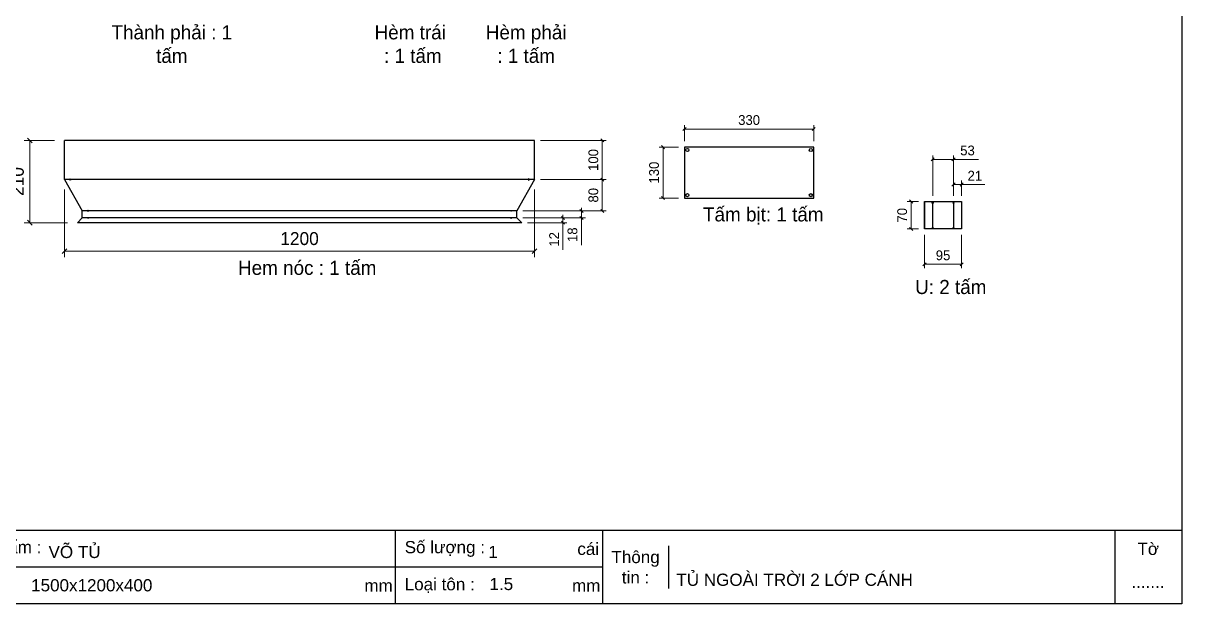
# Model space of a CAD drawing. Header units: millimetres. Extents: x 0 to 4622, y 0 to 3268.
# Drawn here: x 1665 to 4622, y 0 to 1482 of the extents above; entities that cross this region are included whole.
import ezdxf

# ---------------------------------------------------------------- set-up
doc = ezdxf.new("R2010")
doc.units = ezdxf.units.MM
doc.layers.add('CNC', color=7, linetype='Continuous')
doc.layers.add('DIM', color=253, linetype='Continuous')
doc.styles.add('Arial', font='arial.ttf')
doc.dimstyles.new('Dim-25', dxfattribs={"dimtxt": 25, "dimasz": 8, "dimexe": 10, "dimexo": 15, "dimgap": 10, "dimtad": 1, "dimdec": 0, "dimtxsty": 'Standard', "dimblk": 'OBLIQUE', "dimcen": 10, "dimclrd": 5, "dimclre": 5, "dimclrt": 3, "dimazin": 3, "dimtfac": 1, "dimtdec": 0, "dimtmove": 0, "dimatfit": 3, "dimldrblk": 'OBLIQUE', "dimlwd": 9, "dimlwe": 9})
doc.dimstyles.new('Dim-33', dxfattribs={"dimtxt": 33, "dimasz": 12, "dimexe": 15, "dimexo": 25, "dimgap": 15, "dimtad": 1, "dimdec": 0, "dimtxsty": 'Standard', "dimblk": 'OBLIQUE', "dimcen": 10, "dimclrd": 5, "dimclre": 5, "dimclrt": 3, "dimazin": 3, "dimtfac": 1, "dimtdec": 0, "dimtmove": 0, "dimatfit": 3, "dimldrblk": 'OPEN30', "dimlwd": 9, "dimlwe": 9})

# ---------------------------------------------------------------- blocks, each defined once
blk = doc.blocks.new('*D18')
at = {"color": 0, "linetype": 'ByBlock', "lineweight": -2}
for p, q in [((1776, 905.9), (1764, 893.9)), ((2964, 893.9), (2976, 905.9))]:
    blk.add_line(p, q, dxfattribs=at)
at = {"layer": 'Defpoints', "color": 0, "transparency": 16777216}
for p in [(1770, 1082.6), (2970, 1082.6), (1770, 899.9)]:
    blk.add_point(p, dxfattribs=at)
at = {"layer": 'DIM', "color": 5, "lineweight": 9, "transparency": 16777216}
for p, q in [((1770, 1057.6), (1770, 884.9)), ((2970, 1057.6), (2970, 884.9)), ((2970, 899.9), (1770, 899.9))]:
    blk.add_line(p, q, dxfattribs=at)
at = {"layer": 'DIM', "color": 3, "transparency": 16777216, "insert": (2370, 931.8), "char_height": 33, "attachment_point": 5}
blk.add_mtext('1200', dxfattribs=at)
blk = doc.blocks.new('_Oblique')
at = {"color": 0, "linetype": 'ByBlock', "lineweight": -2}
blk.add_line((-0.5, -0.5), (0.5, 0.5), dxfattribs=at)
blk = doc.blocks.new('_Open30')
at = {"color": 0, "linetype": 'ByBlock', "lineweight": -2}
for p, q in [((-1, 0.27), (0, 0)), ((0, 0), (-1, -0.27)), ((0, 0), (-1, 0))]:
    blk.add_line(p, q, dxfattribs=at)
blk = doc.blocks.new('f3daunguoc')
at = {"layer": 'CNC', "color": 2, "lineweight": -3}
blk.add_circle((0, 0), 1.5, dxfattribs=at)
blk = doc.blocks.new('f2dauxuoi')
at = {"layer": 'CNC', "color": 2, "lineweight": -3}
blk.add_circle((0, 0), 1, dxfattribs=at)
blk = doc.blocks.new('*D19')
at = {"color": 0, "linetype": 'ByBlock', "lineweight": -2}
for p, q in [((1687.9, 1176.6), (1675.9, 1188.6)), ((1675.9, 978.6), (1687.9, 966.6))]:
    blk.add_line(p, q, dxfattribs=at)
at = {"layer": 'Defpoints', "color": 0, "ltscale": 3, "transparency": 16777216}
for p in [(1770, 1182.6), (1681.9, 972.6), (1803, 972.6)]:
    blk.add_point(p, dxfattribs=at)
at = {"layer": 'DIM', "color": 5, "lineweight": 9, "ltscale": 3, "transparency": 16777216}
for p, q in [((1745, 1182.6), (1666.9, 1182.6)), ((1681.9, 1182.6), (1681.9, 972.6)), ((1778, 972.6), (1666.9, 972.6))]:
    blk.add_line(p, q, dxfattribs=at)
at = {"layer": 'DIM', "color": 3, "ltscale": 3, "transparency": 16777216, "insert": (1650, 1077.6), "char_height": 33, "attachment_point": 5, "rotation": 90}
blk.add_mtext('210', dxfattribs=at)
blk = doc.blocks.new('*D20')
at = {"color": 5, "lineweight": 9, "ltscale": 3, "transparency": 16777216}
for p, q in [((2985, 1082.6), (3152.7, 1082.6)), ((3142.7, 1082.6), (3142.7, 1002.6)), ((2940, 1002.6), (3152.7, 1002.6))]:
    blk.add_line(p, q, dxfattribs=at)
at = {"color": 0, "linetype": 'ByBlock', "lineweight": -2}
for p, q in [((3146.7, 1078.6), (3138.7, 1086.6)), ((3138.7, 1006.6), (3146.7, 998.6))]:
    blk.add_line(p, q, dxfattribs=at)
at = {"layer": 'Defpoints', "color": 0, "ltscale": 3, "transparency": 16777216}
for p in [(2970, 1082.6), (2925, 1002.6), (3142.7, 1002.6)]:
    blk.add_point(p, dxfattribs=at)
at = {"color": 3, "ltscale": 3, "transparency": 16777216, "insert": (3120, 1042.6), "char_height": 25, "attachment_point": 5, "rotation": 90}
blk.add_mtext('80', dxfattribs=at)
blk = doc.blocks.new('*D21')
at = {"color": 5, "lineweight": 9, "ltscale": 3, "transparency": 16777216}
for p, q in [((2940, 984.6), (3052.2, 984.6)), ((3042.2, 984.6), (3042.2, 992.6)), ((3042.2, 984.6), (3042.2, 972.6)), ((2952, 972.6), (3052.2, 972.6)), ((3042.2, 972.6), (3042.2, 903.4))]:
    blk.add_line(p, q, dxfattribs=at)
at = {"color": 0, "linetype": 'ByBlock', "lineweight": -2}
for p, q in [((3038.2, 988.6), (3046.2, 980.6)), ((3046.2, 968.6), (3038.2, 976.6))]:
    blk.add_line(p, q, dxfattribs=at)
at = {"layer": 'Defpoints', "color": 0, "ltscale": 3, "transparency": 16777216}
for p in [(2925, 984.6), (2937, 972.6), (3042.2, 972.6)]:
    blk.add_point(p, dxfattribs=at)
at = {"color": 3, "ltscale": 3, "transparency": 16777216, "insert": (3019.7, 930), "char_height": 25, "attachment_point": 5, "rotation": 90}
blk.add_mtext('12', dxfattribs=at)
blk = doc.blocks.new('*D22')
at = {"color": 0, "linetype": 'ByBlock', "lineweight": -2}
for p, q in [((3085.5, 1006.6), (3093.5, 998.6)), ((3093.5, 980.6), (3085.5, 988.6))]:
    blk.add_line(p, q, dxfattribs=at)
at = {"color": 5, "lineweight": 9, "ltscale": 3, "transparency": 16777216}
for p, q in [((3089.5, 1002.6), (3089.5, 1010.6)), ((2940, 1002.6), (3099.5, 1002.6)), ((2940, 984.6), (3099.5, 984.6)), ((3089.5, 1002.6), (3089.5, 984.6)), ((3089.5, 984.6), (3089.5, 915.1))]:
    blk.add_line(p, q, dxfattribs=at)
at = {"layer": 'Defpoints', "color": 0, "ltscale": 3, "transparency": 16777216}
for p in [(2925, 1002.6), (2925, 984.6), (3089.5, 984.6)]:
    blk.add_point(p, dxfattribs=at)
at = {"color": 3, "ltscale": 3, "transparency": 16777216, "insert": (3066.7, 941.9), "char_height": 25, "attachment_point": 5, "rotation": 90}
blk.add_mtext('18', dxfattribs=at)
blk = doc.blocks.new('*D23')
at = {"color": 0, "linetype": 'ByBlock', "lineweight": -2}
for p, q in [((3146.7, 1178.6), (3138.7, 1186.6)), ((3138.7, 1086.6), (3146.7, 1078.6))]:
    blk.add_line(p, q, dxfattribs=at)
at = {"color": 5, "lineweight": 9, "ltscale": 3, "transparency": 16777216}
for p, q in [((2985, 1182.6), (3152.7, 1182.6)), ((3142.7, 1082.6), (3142.7, 1182.6)), ((2985, 1082.6), (3152.7, 1082.6))]:
    blk.add_line(p, q, dxfattribs=at)
at = {"layer": 'Defpoints', "color": 0, "ltscale": 3, "transparency": 16777216}
for p in [(2970, 1182.6), (3142.7, 1182.6), (2970, 1082.6)]:
    blk.add_point(p, dxfattribs=at)
at = {"color": 3, "ltscale": 3, "transparency": 16777216, "insert": (3120, 1132.6), "char_height": 25, "attachment_point": 5, "rotation": 90}
blk.add_mtext('100', dxfattribs=at)
blk = doc.blocks.new('*D24')
at = {"color": 0, "linetype": 'ByBlock', "lineweight": -2}
for p, q in [((3356.4, 1215.6), (3348.4, 1207.6)), ((3678.4, 1207.6), (3686.4, 1215.6))]:
    blk.add_line(p, q, dxfattribs=at)
at = {"color": 5, "lineweight": 9, "ltscale": 3, "transparency": 16777216}
for p, q in [((3352.4, 1180.4), (3352.4, 1221.6)), ((3682.4, 1180.4), (3682.4, 1221.6)), ((3352.4, 1211.6), (3682.4, 1211.6))]:
    blk.add_line(p, q, dxfattribs=at)
at = {"layer": 'Defpoints', "color": 0, "ltscale": 3, "transparency": 16777216}
for p in [(3682.4, 1211.6), (3352.4, 1165.4), (3682.4, 1165.4)]:
    blk.add_point(p, dxfattribs=at)
at = {"color": 3, "ltscale": 3, "transparency": 16777216, "insert": (3517.4, 1234.4), "char_height": 25, "attachment_point": 5}
blk.add_mtext('330', dxfattribs=at)
blk = doc.blocks.new('*D25')
at = {"color": 5, "lineweight": 9, "ltscale": 3, "transparency": 16777216}
for p, q in [((3337.4, 1165.4), (3287.7, 1165.4)), ((3297.7, 1165.4), (3297.7, 1035.4)), ((3337.4, 1035.4), (3287.7, 1035.4))]:
    blk.add_line(p, q, dxfattribs=at)
at = {"color": 0, "linetype": 'ByBlock', "lineweight": -2}
for p, q in [((3301.7, 1161.4), (3293.7, 1169.4)), ((3293.7, 1039.4), (3301.7, 1031.4))]:
    blk.add_line(p, q, dxfattribs=at)
at = {"layer": 'Defpoints', "color": 0, "ltscale": 3, "transparency": 16777216}
for p in [(3352.4, 1165.4), (3297.7, 1035.4), (3352.4, 1035.4)]:
    blk.add_point(p, dxfattribs=at)
at = {"color": 3, "ltscale": 3, "transparency": 16777216, "insert": (3274.9, 1100.4), "char_height": 25, "attachment_point": 5, "rotation": 90}
blk.add_mtext('130', dxfattribs=at)
blk = doc.blocks.new('KHUNG CHUẨN')
at = {"color": 7}
for p, q in [((19889.2, -28535.2), (16919.2, -28535.2)), ((18599.2, -28535.2), (18599.2, -28655.2)), ((18939.2, -28535.2), (18939.2, -28655.2)), ((19779.2, -28535.2), (19779.2, -28655.2)), ((19047.6, -28560.2), (19047.6, -28630.2)), ((18939.2, -28595.2), (16919.2, -28595.2))]:
    blk.add_line(p, q, dxfattribs=at)
blk.add_lwpolyline([(16919.2, -26555.2), (19889.2, -26555.2), (19889.2, -28655.2), (16919.2, -28655.2)], close=True, dxfattribs=at)
at = {"color": 2, "char_height": 20, "style": 'Arial'}
for s, insert, width, attachment_point in [('  Tên sản phẩm :', (17809.2, -28565.2), 917.634, 4), ('  Số lượng :', (18599.2, -28565.2), 917.634, 4), ('cái', (18897.9, -28565.2), 63.517, 4), ('Tờ', (19834.2, -28565.2), 110, 5), ('Thông\\Ptin :', (18993.4, -28595.2), 108.311, 5), ('  Loại tôn :', (18599.2, -28625.2), 917.634, 4), ('mm', (18548.6, -28625.2), 73.831, 4), ('mm', (18889.2, -28625.2), 917.634, 4)]:
    blk.add_mtext(s, dxfattribs=dict(at, insert=insert, width=width, attachment_point=attachment_point))
at = {"color": 3, "style": 'Arial'}
for tag, p in [('#01', (17055.6, -28580.1)), ('#02', (17431.4, -28580.1)), ('#03', (18030.6, -28580.1)), ('#08', (18751.7, -28580.1)), ('#10', (19064.8, -28580.1)), ('#04', (17024.8, -28634.6)), ('#05', (17308.5, -28633)), ('#06', (17632.7, -28633.7)), ('#07', (18002, -28634.7)), ('#09', (18753.8, -28632.6)), ('#11', (19060.3, -28625.7)), ('#12', (19806.5, -28628.9))]:
    blk.add_attdef(tag, p, '', height=20, dxfattribs=at)
blk = doc.blocks.new('*D58')
at = {"color": 0, "linetype": 'ByBlock', "lineweight": -2}
for p, q in [((4042.9, 1074), (4034.9, 1066)), ((4055.9, 1066), (4063.9, 1074))]:
    blk.add_line(p, q, dxfattribs=at)
at = {"color": 5, "lineweight": 9, "ltscale": 3, "transparency": 16777216}
for p, q in [((4038.9, 1041.5), (4038.9, 1080)), ((4038.9, 1070), (4059.9, 1070)), ((4059.9, 1041.5), (4059.9, 1080)), ((4059.9, 1070), (4119.3, 1070))]:
    blk.add_line(p, q, dxfattribs=at)
at = {"layer": 'Defpoints', "color": 0, "ltscale": 3, "transparency": 16777216}
for p in [(4059.9, 1070), (4038.9, 1026.5), (4059.9, 1026.5)]:
    blk.add_point(p, dxfattribs=at)
at = {"color": 3, "ltscale": 3, "transparency": 16777216, "insert": (4093.6, 1092.5), "char_height": 25, "attachment_point": 5}
blk.add_mtext('21', dxfattribs=at)
blk = doc.blocks.new('*D59')
at = {"color": 0, "linetype": 'ByBlock', "lineweight": -2}
for p, q in [((3989.9, 1138), (3981.9, 1130)), ((4034.9, 1130), (4042.9, 1138))]:
    blk.add_line(p, q, dxfattribs=at)
at = {"color": 5, "lineweight": 9, "ltscale": 3, "transparency": 16777216}
for p, q in [((3985.9, 1041.5), (3985.9, 1144)), ((3985.9, 1134), (4038.9, 1134)), ((4038.9, 1041.5), (4038.9, 1144)), ((4038.9, 1134), (4102.7, 1134))]:
    blk.add_line(p, q, dxfattribs=at)
at = {"layer": 'Defpoints', "color": 0, "ltscale": 3, "transparency": 16777216}
for p in [(4038.9, 1134), (3985.9, 1026.5), (4038.9, 1026.5)]:
    blk.add_point(p, dxfattribs=at)
at = {"color": 3, "ltscale": 3, "transparency": 16777216, "insert": (4074.8, 1156.7), "char_height": 25, "attachment_point": 5}
blk.add_mtext('53', dxfattribs=at)
blk = doc.blocks.new('*D60')
at = {"color": 5, "lineweight": 9, "ltscale": 3, "transparency": 16777216}
for p, q in [((3949.9, 1026.5), (3920.9, 1026.5)), ((3930.9, 1026.5), (3930.9, 956.5)), ((3949.9, 956.5), (3920.9, 956.5))]:
    blk.add_line(p, q, dxfattribs=at)
at = {"color": 0, "linetype": 'ByBlock', "lineweight": -2}
for p, q in [((3934.9, 1022.5), (3926.9, 1030.5)), ((3926.9, 960.5), (3934.9, 952.5))]:
    blk.add_line(p, q, dxfattribs=at)
at = {"layer": 'Defpoints', "color": 0, "ltscale": 3, "transparency": 16777216}
for p in [(3964.9, 1026.5), (3930.9, 956.5), (3964.9, 956.5)]:
    blk.add_point(p, dxfattribs=at)
at = {"color": 3, "ltscale": 3, "transparency": 16777216, "insert": (3908.1, 991.5), "char_height": 25, "attachment_point": 5, "rotation": 90}
blk.add_mtext('70', dxfattribs=at)
blk = doc.blocks.new('*D61')
at = {"color": 5, "lineweight": 9, "ltscale": 3, "transparency": 16777216}
for p, q in [((3964.9, 941.5), (3964.9, 856.5)), ((4059.9, 941.5), (4059.9, 856.5)), ((3964.9, 866.5), (4059.9, 866.5))]:
    blk.add_line(p, q, dxfattribs=at)
at = {"color": 0, "linetype": 'ByBlock', "lineweight": -2}
for p, q in [((3968.9, 870.5), (3960.9, 862.5)), ((4055.9, 862.5), (4063.9, 870.5))]:
    blk.add_line(p, q, dxfattribs=at)
at = {"layer": 'Defpoints', "color": 0, "ltscale": 3, "transparency": 16777216}
for p in [(3964.9, 956.5), (4059.9, 956.5), (4059.9, 866.5)]:
    blk.add_point(p, dxfattribs=at)
at = {"color": 3, "ltscale": 3, "transparency": 16777216, "insert": (4012.4, 889.2), "char_height": 25, "attachment_point": 5}
blk.add_mtext('95', dxfattribs=at)

msp = doc.modelspace()

# ---------------------------------------------------------------- linework, layer by layer
at = {"color": 7}
for p, q in [((2970, 1182.6), (1770, 1182.6)), ((2970, 1082.6), (1770, 1082.6)), ((1770, 1082.6), (1815, 1002.6)), ((2970, 1082.6), (2925, 1002.6)), ((1803, 972.6), (1815, 984.6)), ((1815, 984.6), (1815, 1002.6)), ((2925, 1002.6), (1815, 1002.6)), ((2925, 984.6), (1815, 984.6)), ((2925, 984.6), (2925, 1002.6)), ((2937, 972.6), (2925, 984.6)), ((2937, 972.6), (1803, 972.6))]:
    msp.add_line(p, q, dxfattribs=at)
at = {"ltscale": 3}
for p, q in [((3964.9, 1026.5), (3964.9, 956.5)), ((4059.9, 1026.5), (4059.9, 956.5))]:
    msp.add_line(p, q, dxfattribs=at)
at = {"color": 7}
for points in [[(1770, 1082.6), (1770, 1182.6)], [(2970, 1082.6), (2970, 1182.6)], [(2970, 1082.6), (2970, 1182.6)]]:
    msp.add_lwpolyline(points, dxfattribs=at)
msp.add_lwpolyline([(3352.4, 1165.4), (3352.4, 1035.4), (3682.4, 1035.4), (3682.4, 1165.4)], close=True)
at = {"ltscale": 3}
for points in [[(3964.9, 1026.5), (4059.9, 1026.5), (4059.9, 956.5), (3964.9, 956.5)], [(4038.9, 956.5), (3985.9, 956.5), (3985.9, 1026.5), (4038.9, 1026.5)]]:
    msp.add_lwpolyline(points, close=True, dxfattribs=at)
at = {"color": 7}
for centre in [(3359.8, 1158), (3675, 1158), (3359.8, 1042.8), (3675, 1042.8)]:
    msp.add_circle(centre, 4, dxfattribs=at)

# ---------------------------------------------------------------- block references
at = {"color": 3}
ref = msp.add_blockref('KHUNG CHUẨN', (-26329.2, 44592.2), dxfattribs=dict(at, xscale=1.556165536199841, yscale=1.556165536199841, zscale=1.556165536199841))
ref.add_attrib('#03', 'VÕ TỦ', (1729.4, 116.8), dxfattribs={"color": 3, "height": 31.12, "style": 'Arial'})
ref.add_attrib('#07', '1500x1200x400', (1685, 31.8), dxfattribs={"color": 3, "height": 31.123, "style": 'Arial'})
ref.add_attrib('#08', '1', (2851.6, 116.8), dxfattribs={"color": 3, "height": 31.1, "style": 'Arial'})
ref.add_attrib('#09', '1.5', (2854.9, 35.1), dxfattribs={"color": 3, "height": 31.12, "style": 'Arial'})
ref.add_attrib('#11', 'TỦ NGOÀI TRỜI 2 LỚP CÁNH', (3331.8, 45.9), dxfattribs={"color": 3, "height": 31.123, "style": 'Arial'})
ref.add_attrib('#12', '.......', (4493, 40.8), dxfattribs={"color": 3, "height": 31.12, "style": 'Arial'})
at = {"lineweight": -3}
for name, p, rotation in [('f3daunguoc', (1785, 1082.6), 270), ('f3daunguoc', (3985.9, 1023.4), 270), ('f2dauxuoi', (2910, 1002.6), 270), ('f2dauxuoi', (2910, 984.6), 270), ('f3daunguoc', (4038.9, 959.6), 90)]:
    msp.add_blockref(name, p, dxfattribs=dict(at, rotation=rotation))
at = {"lineweight": -3, "xscale": -1}
for name, p, rotation in [('f3daunguoc', (2955, 1082.6), 90), ('f3daunguoc', (4038.9, 1023.4), 90), ('f2dauxuoi', (1830, 1002.6), 90), ('f2dauxuoi', (1830, 984.6), 90), ('f3daunguoc', (3985.9, 959.6), 270)]:
    msp.add_blockref(name, p, dxfattribs=dict(at, rotation=rotation))

# ---------------------------------------------------------------- texts
at = {"color": 2, "char_height": 36, "attachment_point": 5}
for s, insert, width in [('Thành phải : 1 tấm', (2044, 1428.1), 375), ('Hèm trái\\P : 1 tấm', (2652.5, 1428.1), 375), ('Hèm phải\\P: 1 tấm', (2948.4, 1428.1), 375), ('Tấm bịt: 1 tấm', (3553.6, 989.8), 375), ('Hem nóc : 1 tấm', (2389.6, 857.2), 825), ('U: 2 tấm', (4032.1, 808.2), 375)]:
    msp.add_mtext(s, dxfattribs=dict(at, insert=insert, width=width))

# ---------------------------------------------------------------- dimensions: what is measured, and where the dimension line sits
at = {"ltscale": 3}
for base, p1, p2, picture, middle in [((3682.4, 1211.6), (3352.4, 1165.4), (3682.4, 1165.4), '*D24', (3517.4, 1234.4)), ((4038.9, 1134), (3985.9, 1026.5), (4038.9, 1026.5), '*D59', (4074.8, 1156.7)), ((4059.9, 1070), (4038.9, 1026.5), (4059.9, 1026.5), '*D58', (4093.6, 1092.5)), ((4059.9, 866.5), (3964.9, 956.5), (4059.9, 956.5), '*D61', (4012.4, 889.2))]:
    dim = msp.add_linear_dim(base=base, p1=p1, p2=p2, dimstyle='Dim-25', dxfattribs=at)
    dim.commit()
    dim.dimension.update_dxf_attribs({"geometry": picture, "text_midpoint": middle})
for base, p1, p2, picture, middle in [((3142.7, 1182.6), (2970, 1082.6), (2970, 1182.6), '*D23', (3120, 1132.6)), ((3297.7, 1035.4), (3352.4, 1165.4), (3352.4, 1035.4), '*D25', (3274.9, 1100.4)), ((3142.7, 1002.6), (2970, 1082.6), (2925, 1002.6), '*D20', (3120, 1042.6)), ((3089.5, 984.6), (2925, 1002.6), (2925, 984.6), '*D22', (3066.7, 941.9)), ((3930.9, 956.5), (3964.9, 1026.5), (3964.9, 956.5), '*D60', (3908.1, 991.5)), ((3042.2, 972.6), (2925, 984.6), (2937, 972.6), '*D21', (3019.7, 930))]:
    dim = msp.add_linear_dim(base=base, p1=p1, p2=p2, angle=90, dimstyle='Dim-25', dxfattribs=at)
    dim.commit()
    dim.dimension.update_dxf_attribs({"geometry": picture, "text_midpoint": middle})
at = {"layer": 'DIM', "ltscale": 3}
dim = msp.add_linear_dim(base=(1681.9, 972.6), p1=(1770, 1182.6), p2=(1803, 972.6), angle=270, dimstyle='Dim-33', dxfattribs=at)
dim.commit()
dim.dimension.update_dxf_attribs({"geometry": '*D19', "text_midpoint": (1650, 1077.6)})
at = {"layer": 'DIM', "color": 7}
dim = msp.add_linear_dim(base=(1770, 899.9), p1=(2970, 1082.6), p2=(1770, 1082.6), dimstyle='Dim-33', dxfattribs=at)
dim.commit()
dim.dimension.update_dxf_attribs({"geometry": '*D18', "text_midpoint": (2370, 899.9), "dimtype": 160})

doc.saveas('drawing.dxf')
